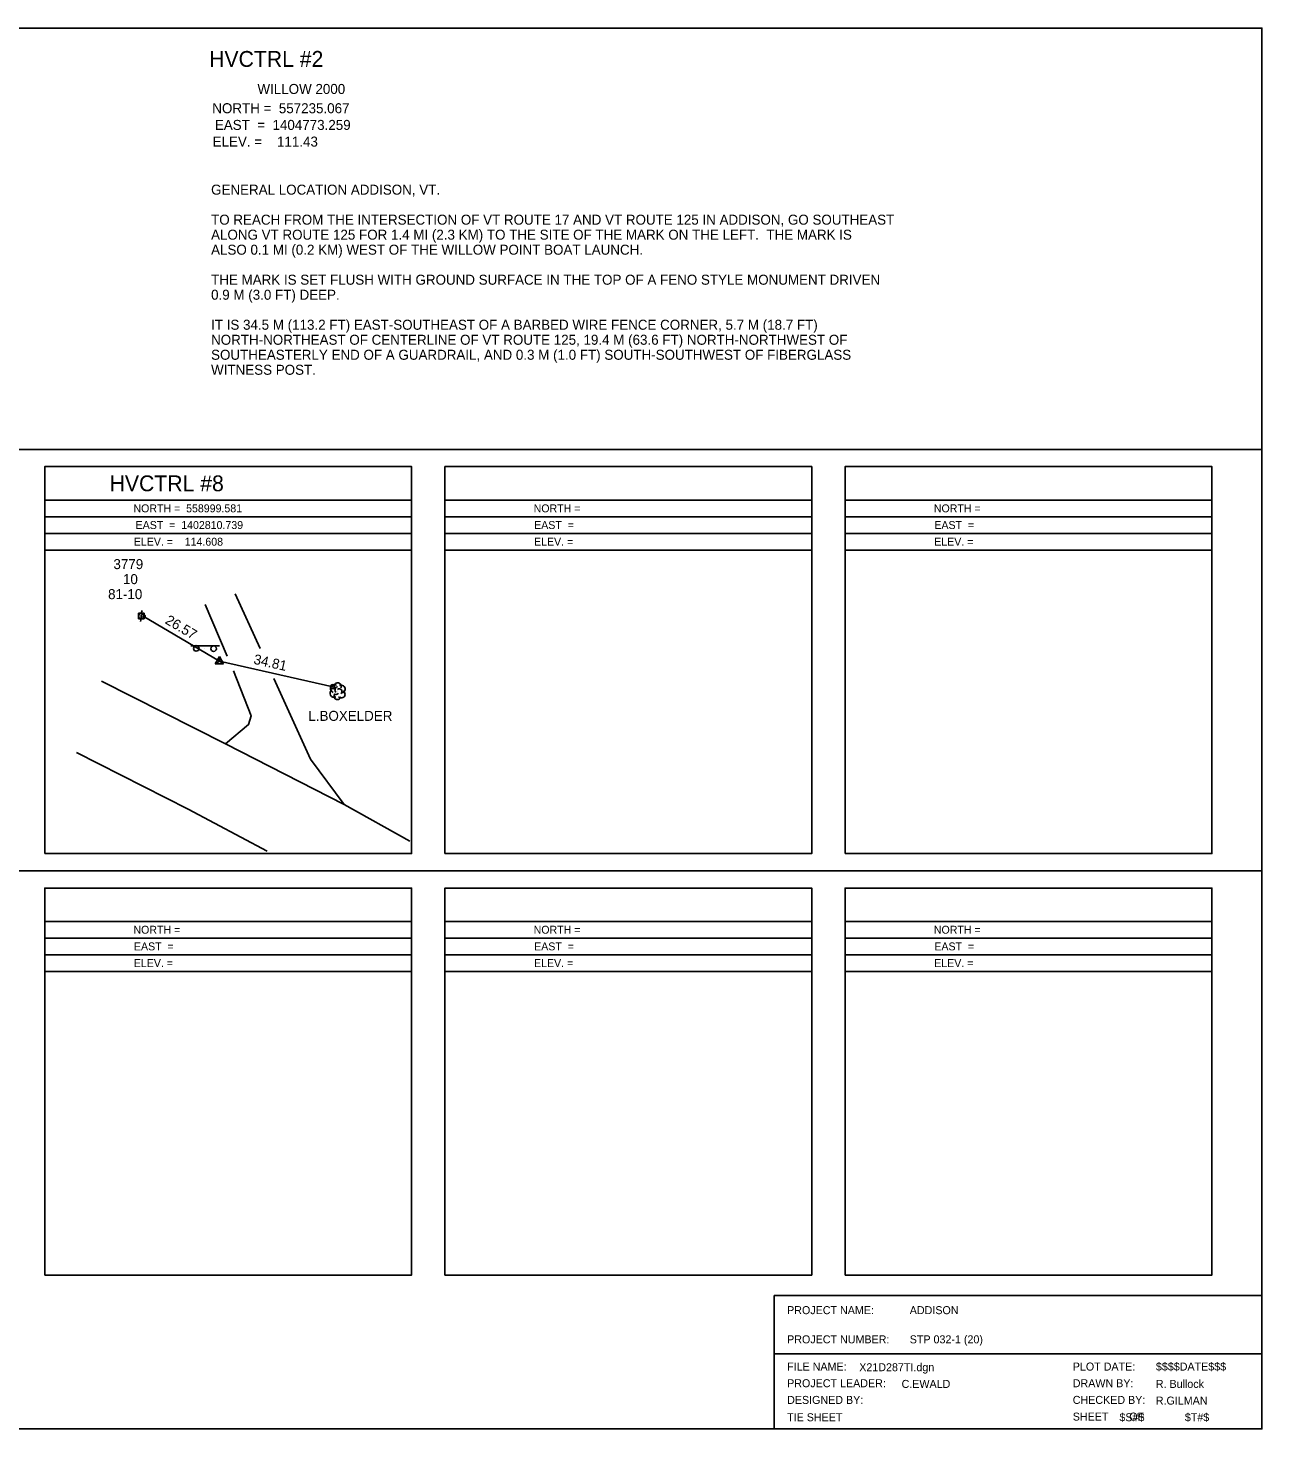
# Model space of a CAD drawing. Extents: x 1402285 to 1402925, y 558274 to 558694.
# Drawn here: x 1402555.1 to 1402925.1, y 558274.1 to 558694.1 of the extents above; entities that cross this region are included whole.
import ezdxf

# ---------------------------------------------------------------- set-up
doc = ezdxf.new("R2010")
doc.units = 0
for name, color, linetype in [('CBP', 7, 'Continuous'), ('CPSM', 7, 'Continuous'), ('Default', 7, 'Continuous'), ('L_C', 7, 'Continuous'), ('LTD', 7, 'Continuous'), ('NBL2', 7, 'Continuous'), ('PET', 7, 'Continuous'), ('RDP', 7, 'Continuous'), ('SSGN', 7, 'Continuous'), ('U_C', 7, 'Continuous'), ('UP', 7, 'Continuous')]:
    doc.layers.add(name, color=color, linetype=linetype)

msp = doc.modelspace()

# ---------------------------------------------------------------- linework, layer by layer
at = {"layer": 'CBP'}
for centre, radius in [((1402589.63, 558517.73), 0.625), ((1402589.63, 558517.73), 0.0833), ((1402646.48, 558496.59), 0.625), ((1402646.48, 558496.59), 0.0833)]:
    msp.add_circle(centre, radius, dxfattribs=at)
at = {"layer": 'CPSM'}
for p, q in [((1402611.27, 558503.5), (1402612.52, 558505.67)), ((1402611.27, 558503.5), (1402612.52, 558504.22)), ((1402611.27, 558503.5), (1402613.77, 558503.5)), ((1402613.77, 558503.5), (1402612.52, 558505.67)), ((1402612.52, 558504.22), (1402612.52, 558505.67)), ((1402612.52, 558504.22), (1402612.52, 558504.22)), ((1402612.52, 558504.22), (1402613.77, 558503.5))]:
    msp.add_line(p, q, dxfattribs=at)
at = {"layer": 'Default'}
for p, q in [((1402612.52, 558504.22), (1402589.63, 558517.73)), ((1402646.48, 558496.59), (1402612.52, 558504.22))]:
    msp.add_line(p, q, dxfattribs=at)
at = {"layer": 'LTD'}
msp.add_line((1402647.92, 558495.3), (1402647.92, 558495.3), dxfattribs=at)
msp.add_line((1402647.92, 558495.3), (1402647.92, 558495.3), dxfattribs=at)
msp.add_arc((1402647.96, 558496.73), 1.05, 335.5272, 180.9563, dxfattribs=at)
for centre, major_axis, ratio, start_param, end_param in [((1402646.83, 558494.59), (0.58, -1.04), 0.959034, 3.141593, 6.283185), ((1402647.13, 558495.96), (1.21, -0.51), 0.895232, 1.570796, 4.712389), ((1402647.71, 558495.75), (-0.208, -0.792), 0.645439, 3.141593, 6.283185), ((1402648.42, 558495.13), (-0.5, 0.667), 0.989748, 3.141593, 6.283185), ((1402648.92, 558494.46), (-1.09, 0.79), 0.841452, 1.570796, 4.712389), ((1402648.96, 558495.88), (-1.14, -0.48), 0.949671, 1.570796, 4.712389), ((1402647.92, 558493.8), (0.26, 1.06), 0.942809, 1.570796, 4.712389), ((1402647.46, 558494.55), (-0.625, -0.083), 0.423636, 0, 3.141593)]:
    msp.add_ellipse(centre, major_axis=major_axis, ratio=ratio, start_param=start_param, end_param=end_param, dxfattribs=at)
at = {"layer": 'NBL2'}
for p, q in [((1402285.13, 558567.73), (1402925.13, 558567.73)), ((1402670.13, 558552.57), (1402560.13, 558552.57)), ((1402790.13, 558552.57), (1402680.13, 558552.57)), ((1402910.13, 558552.57), (1402800.13, 558552.57)), ((1402670.13, 558547.57), (1402560.13, 558547.57)), ((1402790.13, 558547.57), (1402680.13, 558547.57)), ((1402910.13, 558547.57), (1402800.13, 558547.57)), ((1402670.13, 558542.57), (1402560.13, 558542.57)), ((1402790.13, 558542.57), (1402680.13, 558542.57)), ((1402910.13, 558542.57), (1402800.13, 558542.57)), ((1402670.13, 558537.57), (1402560.13, 558537.57)), ((1402790.13, 558537.57), (1402680.13, 558537.57)), ((1402910.13, 558537.57), (1402800.13, 558537.57)), ((1402285.13, 558441.4), (1402925.13, 558441.4)), ((1402670.13, 558426.23), (1402560.13, 558426.23)), ((1402790.13, 558426.23), (1402680.13, 558426.23)), ((1402910.13, 558426.23), (1402800.13, 558426.23)), ((1402670.13, 558421.23), (1402560.13, 558421.23)), ((1402790.13, 558421.23), (1402680.13, 558421.23)), ((1402910.13, 558421.23), (1402800.13, 558421.23)), ((1402670.13, 558416.23), (1402560.13, 558416.23)), ((1402790.13, 558416.23), (1402680.13, 558416.23)), ((1402910.13, 558416.23), (1402800.13, 558416.23)), ((1402670.13, 558411.23), (1402560.13, 558411.23)), ((1402790.13, 558411.23), (1402680.13, 558411.23)), ((1402910.13, 558411.23), (1402800.13, 558411.23)), ((1402778.88, 558296.57), (1402925.13, 558296.57))]:
    msp.add_line(p, q, dxfattribs=at)
for points in [[(1402285.13, 558274.07), (1402925.13, 558274.07), (1402925.13, 558694.07), (1402285.13, 558694.07)], [(1402560.13, 558446.57), (1402670.13, 558446.57), (1402670.13, 558562.57), (1402560.13, 558562.57)], [(1402680.13, 558446.57), (1402790.13, 558446.57), (1402790.13, 558562.57), (1402680.13, 558562.57)], [(1402800.13, 558446.57), (1402910.13, 558446.57), (1402910.13, 558562.57), (1402800.13, 558562.57)], [(1402560.13, 558320.23), (1402670.13, 558320.23), (1402670.13, 558436.23), (1402560.13, 558436.23)], [(1402680.13, 558320.23), (1402790.13, 558320.23), (1402790.13, 558436.23), (1402680.13, 558436.23)], [(1402800.13, 558320.23), (1402910.13, 558320.23), (1402910.13, 558436.23), (1402800.13, 558436.23)]]:
    msp.add_lwpolyline(points, close=True, dxfattribs=at)
msp.add_lwpolyline([(1402925.13, 558314.07), (1402778.88, 558314.07), (1402778.88, 558274.07)], dxfattribs=at)
at = {"layer": 'PET'}
for points in [[(1402669.66, 558450.29), (1402649.88, 558461.28), (1402614.34, 558479.48), (1402577.2, 558498.27)], [(1402626.81, 558447.25), (1402603.11, 558459.85), (1402569.68, 558476.87)]]:
    msp.add_lwpolyline(points, dxfattribs=at)
at = {"layer": 'RDP'}
for points in [[(1402624.69, 558508.07), (1402617.27, 558524.48)], [(1402608.23, 558521.26), (1402614.89, 558505.76)], [(1402616.69, 558501.32), (1402622.05, 558487.89), (1402621.28, 558485.25), (1402614.34, 558479.48)], [(1402649.88, 558461.28), (1402639.85, 558474.91), (1402628.79, 558499.07)]]:
    msp.add_lwpolyline(points, dxfattribs=at)
at = {"layer": 'SSGN'}
for p, q in [((1402603.91, 558508.9), (1402612.5, 558508.9)), ((1402607.93, 558508), (1402607.93, 558508))]:
    msp.add_line(p, q, dxfattribs=at)
for centre in [(1402605.57, 558508.07), (1402610.78, 558508)]:
    msp.add_circle(centre, 0.833, dxfattribs=at)
at = {"layer": 'UP'}
for p, q in [((1402588.24, 558516.93), (1402588.24, 558518.6)), ((1402588.24, 558518.6), (1402589.91, 558518.6)), ((1402589.91, 558516.93), (1402588.24, 558516.93)), ((1402588.83, 558516.1), (1402589.08, 558516.93)), ((1402589.33, 558519.43), (1402589.08, 558518.6)), ((1402589.08, 558517.77), (1402589.08, 558517.77)), ((1402589.91, 558518.6), (1402589.91, 558516.93))]:
    msp.add_line(p, q, dxfattribs=at)
msp.add_circle((1402589.08, 558517.77), 0.833, dxfattribs=at)

# ---------------------------------------------------------------- texts
at = {"layer": 'Default'}
for s, p in [('GENERAL LOCATION ADDISON, VT.  ', (1402610.02, 558644.11)), ('TO REACH FROM THE INTERSECTION OF VT ROUTE 17 AND VT ROUTE 125 IN ADDISON, GO SOUTHEAST', (1402610.02, 558635.11)), ('ALONG VT ROUTE 125 FOR 1.4 MI (2.3 KM) TO THE SITE OF THE MARK ON THE LEFT.  THE MARK IS', (1402610.02, 558630.61)), ('ALSO 0.1 MI (0.2 KM) WEST OF THE WILLOW POINT BOAT LAUNCH.', (1402610.02, 558626.11)), ('THE MARK IS SET FLUSH WITH GROUND SURFACE IN THE TOP OF A FENO STYLE MONUMENT DRIVEN ', (1402610.02, 558617.11)), ('0.9 M (3.0 FT) DEEP. ', (1402610.02, 558612.61)), ('IT IS 34.5 M (113.2 FT) EAST-SOUTHEAST OF A BARBED WIRE FENCE CORNER, 5.7 M (18.7 FT)', (1402610.02, 558603.61)), ('NORTH-NORTHEAST OF CENTERLINE OF VT ROUTE 125, 19.4 M (63.6 FT) NORTH-NORTHWEST OF', (1402610.02, 558599.11)), ('SOUTHEASTERLY END OF A GUARDRAIL, AND 0.3 M (1.0 FT) SOUTH-SOUTHWEST OF FIBERGLASS', (1402610.02, 558594.61)), ('WITNESS POST.', (1402610.02, 558590.11))]:
    msp.add_text(s, height=3, dxfattribs=at).set_placement(p)
for s, rotation, p in [('26.57', 329.4563, (1402595.99, 558515.72)), ('34.81', 347.3337, (1402622.57, 558503.5))]:
    msp.add_text(s, height=3, rotation=rotation, dxfattribs=at).set_placement(p)
at = {"layer": 'L_C'}
msp.add_text('L.BOXELDER', height=3, dxfattribs=at).set_placement((1402639.19, 558486.36))
at = {"layer": 'NBL2'}
for s, height, p in [('     HVCTRL #2     ', 4.75, (1402600.61, 558682.43)), (' WILLOW 2000', 3, (1402622.81, 558674.3)), ('NORTH =  557235.067 ', 3, (1402610.38, 558668.52)), ('EAST  =  1404773.259', 3, (1402611.16, 558663.52)), ('ELEV. =    111.43   ', 3, (1402610.49, 558658.52)), ('     HVCTRL #8     ', 4.75, (1402570.77, 558555.19)), ('NORTH =  558999.581 ', 2.375, (1402586.74, 558548.88)), ('NORTH =             ', 2.375, (1402706.74, 558548.88)), ('NORTH =             ', 2.375, (1402826.74, 558548.88)), ('EAST  =  1402810.739', 2.375, (1402587.39, 558543.88)), ('EAST  =             ', 2.375, (1402706.89, 558543.88)), ('EAST  =             ', 2.375, (1402826.89, 558543.88)), ('ELEV. =    114.608  ', 2.375, (1402586.85, 558538.88)), ('ELEV. =             ', 2.375, (1402706.85, 558538.88)), ('ELEV. =             ', 2.375, (1402826.85, 558538.88)), ('NORTH =             ', 2.375, (1402586.74, 558422.55)), ('NORTH =             ', 2.375, (1402706.74, 558422.55)), ('NORTH =             ', 2.375, (1402826.74, 558422.55)), ('EAST  =             ', 2.375, (1402586.89, 558417.55)), ('EAST  =             ', 2.375, (1402706.89, 558417.55)), ('EAST  =             ', 2.375, (1402826.89, 558417.55)), ('ELEV. =             ', 2.375, (1402586.85, 558412.55)), ('ELEV. =             ', 2.375, (1402706.85, 558412.55)), ('ELEV. =             ', 2.375, (1402826.85, 558412.55)), ('PROJECT NAME:', 2.4, (1402782.74, 558308.49)), ('ADDISON', 2.4, (1402819.51, 558308.49)), ('PROJECT NUMBER:', 2.4, (1402782.74, 558299.74)), ('STP 032-1 (20)', 2.4, (1402819.51, 558299.74)), ('FILE NAME:', 2.4, (1402782.74, 558291.58)), ('X21D287TI.dgn             ', 2.4, (1402804.37, 558291.38)), ('PLOT DATE:', 2.4, (1402868.39, 558291.58)), ('$$$$DATE$$$', 2.4, (1402893.32, 558291.58)), ('PROJECT LEADER:', 2.4, (1402782.74, 558286.58)), ('C.EWALD', 2.4, (1402817.06, 558286.38)), ('DRAWN BY:', 2.4, (1402868.39, 558286.58)), ('R. Bullock   ', 2.4, (1402893.29, 558286.38)), ('DESIGNED BY:', 2.4, (1402782.74, 558281.58)), ('CHECKED BY:', 2.4, (1402868.39, 558281.58)), ('R.GILMAN', 2.4, (1402893.29, 558281.38)), ('TIE SHEET                         ', 2.4, (1402782.74, 558276.38)), ('SHEET       OF', 2.4, (1402868.39, 558276.58)), ('$S#$ ', 2.4, (1402882.37, 558276.38)), ('$T#$   ', 2.4, (1402901.99, 558276.38))]:
    msp.add_text(s, height=height, dxfattribs=at).set_placement(p)
at = {"layer": 'U_C'}
for s, p in [('3779', (1402580.74, 558531.85)), ('10', (1402583.6, 558527.35)), ('81-10', (1402579.13, 558522.85))]:
    msp.add_text(s, height=3, dxfattribs=at).set_placement(p)

doc.saveas('drawing.dxf')
